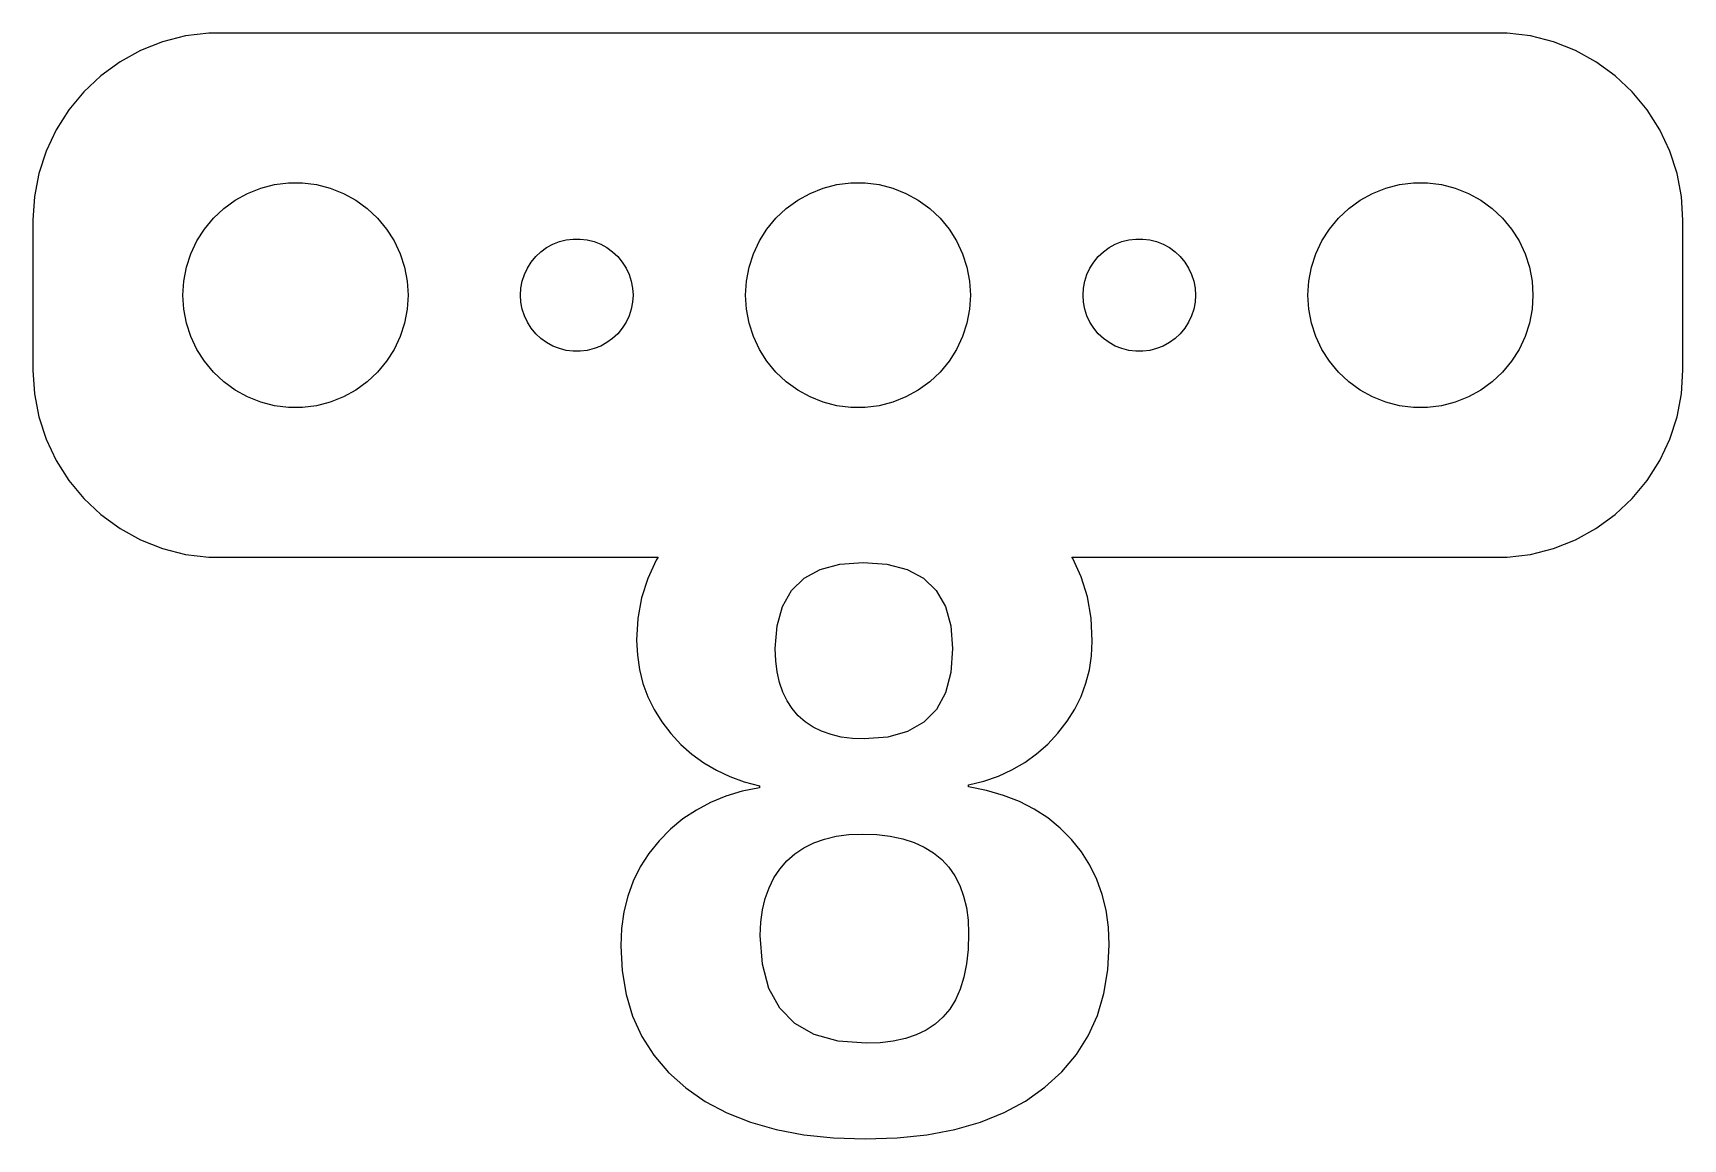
# Model space of a CAD drawing. Header units: metres. Extents: x -22 to 22, y -22.5 to 7.
import ezdxf

# ---------------------------------------------------------------- set-up
doc = ezdxf.new("R2010")
doc.units = ezdxf.units.M

msp = doc.modelspace()

# ---------------------------------------------------------------- linework, layer by layer
for p, q in [((-18.5451, 6.75528), (-19.1289, 6.52412)), ((-17.9369, 6.91142), (-18.5451, 6.75528)), ((-17.3139, 6.99013), (-17.9369, 6.91142)), ((17.3139, 6.99013), (-17.3139, 6.99013)), ((17.9369, 6.91142), (17.3139, 6.99013)), ((18.5451, 6.75528), (17.9369, 6.91142)), ((19.1289, 6.52412), (18.5451, 6.75528)), ((-19.6791, 6.22163), (-20.1871, 5.85255)), ((-19.1289, 6.52412), (-19.6791, 6.22163)), ((19.6791, 6.22163), (19.1289, 6.52412)), ((20.1871, 5.85255), (19.6791, 6.22163)), ((-20.1871, 5.85255), (-20.6448, 5.42273)), ((20.6448, 5.42273), (20.1871, 5.85255)), ((-20.6448, 5.42273), (-21.0451, 4.93892)), ((21.0451, 4.93892), (20.6448, 5.42273)), ((-21.0451, 4.93892), (-21.3815, 4.40877)), ((21.3815, 4.40877), (21.0451, 4.93892)), ((-21.3815, 4.40877), (-21.6489, 3.84062)), ((21.6489, 3.84062), (21.3815, 4.40877)), ((-21.6489, 3.84062), (-21.8429, 3.24344)), ((21.8429, 3.24344), (21.6489, 3.84062)), ((-21.8429, 3.24344), (-21.9606, 2.62666)), ((21.9606, 2.62666), (21.8429, 3.24344)), ((-16.6075, 2.53297), (-16.2773, 2.71448)), ((-16.2773, 2.71448), (-15.927, 2.85316)), ((-15.927, 2.85316), (-15.5621, 2.94685)), ((-15.5621, 2.94685), (-15.1884, 2.99408)), ((-15.1884, 2.99408), (-14.8116, 2.99408)), ((-14.8116, 2.99408), (-14.4379, 2.94685)), ((-14.4379, 2.94685), (-14.0729, 2.85316)), ((-14.0729, 2.85316), (-13.7227, 2.71448)), ((-13.7227, 2.71448), (-13.3925, 2.53297)), ((-1.60747, 2.53297), (-1.27733, 2.71448)), ((-1.27733, 2.71448), (-0.927048, 2.85316)), ((-0.927048, 2.85316), (-0.562134, 2.94685)), ((-0.562134, 2.94685), (-0.18837, 2.99408)), ((-0.18837, 2.99408), (0.18837, 2.99408)), ((0.18837, 2.99408), (0.562134, 2.94685)), ((0.562134, 2.94685), (0.927048, 2.85316)), ((0.927048, 2.85316), (1.27733, 2.71448)), ((1.27733, 2.71448), (1.60747, 2.53297)), ((13.3925, 2.53297), (13.7227, 2.71448)), ((13.7227, 2.71448), (14.0729, 2.85316)), ((14.0729, 2.85316), (14.4379, 2.94685)), ((14.4379, 2.94685), (14.8116, 2.99408)), ((14.8116, 2.99408), (15.1884, 2.99408)), ((15.1884, 2.99408), (15.5621, 2.94685)), ((15.5621, 2.94685), (15.927, 2.85316)), ((15.927, 2.85316), (16.2773, 2.71448)), ((16.2773, 2.71448), (16.6075, 2.53297)), ((-21.9606, 2.62666), (-22, 2)), ((-17.1869, 2.05363), (-16.9123, 2.31154)), ((-16.9123, 2.31154), (-16.6075, 2.53297)), ((-13.3925, 2.53297), (-13.0877, 2.31154)), ((-13.0877, 2.31154), (-12.8131, 2.05363)), ((-2.1869, 2.05363), (-1.91226, 2.31154)), ((-1.91226, 2.31154), (-1.60747, 2.53297)), ((1.60747, 2.53297), (1.91226, 2.31154)), ((1.91226, 2.31154), (2.1869, 2.05363)), ((12.8131, 2.05363), (13.0877, 2.31154)), ((13.0877, 2.31154), (13.3925, 2.53297)), ((16.6075, 2.53297), (16.9123, 2.31154)), ((16.9123, 2.31154), (17.1869, 2.05363)), ((22, 2), (21.9606, 2.62666)), ((-22, 2), (-22, -2)), ((-17.6289, 1.44525), (-17.427, 1.76335)), ((-17.427, 1.76335), (-17.1869, 2.05363)), ((-12.8131, 2.05363), (-12.5729, 1.76335)), ((-12.5729, 1.76335), (-12.3711, 1.44525)), ((-2.62891, 1.44525), (-2.42705, 1.76335)), ((-2.42705, 1.76335), (-2.1869, 2.05363)), ((2.1869, 2.05363), (2.42705, 1.76335)), ((2.42705, 1.76335), (2.62891, 1.44525)), ((12.3711, 1.44525), (12.5729, 1.76335)), ((12.5729, 1.76335), (12.8131, 2.05363)), ((17.1869, 2.05363), (17.427, 1.76335)), ((17.427, 1.76335), (17.6289, 1.44525)), ((22, -2), (22, 2)), ((-17.7893, 1.10437), (-17.6289, 1.44525)), ((-12.3711, 1.44525), (-12.2107, 1.10437)), ((-8.30373, 1.26648), (-8.13866, 1.35724)), ((-8.13866, 1.35724), (-7.96352, 1.42657)), ((-7.96352, 1.42657), (-7.78107, 1.47342)), ((-7.78107, 1.47342), (-7.59418, 1.49704)), ((-7.59418, 1.49704), (-7.40581, 1.49704)), ((-7.40581, 1.49704), (-7.21892, 1.47342)), ((-7.21892, 1.47342), (-7.03647, 1.42657)), ((-7.03647, 1.42657), (-6.86133, 1.35724)), ((-6.86133, 1.35724), (-6.69626, 1.26648)), ((-2.78932, 1.10437), (-2.62891, 1.44525)), ((2.62891, 1.44525), (2.78932, 1.10437)), ((6.69626, 1.26648), (6.86133, 1.35724)), ((6.86133, 1.35724), (7.03647, 1.42657)), ((7.03647, 1.42657), (7.21892, 1.47342)), ((7.21892, 1.47342), (7.40581, 1.49704)), ((7.40581, 1.49704), (7.59418, 1.49704)), ((7.59418, 1.49704), (7.78107, 1.47342)), ((7.78107, 1.47342), (7.96352, 1.42657)), ((7.96352, 1.42657), (8.13866, 1.35724)), ((8.13866, 1.35724), (8.30373, 1.26648)), ((12.2107, 1.10437), (12.3711, 1.44525)), ((17.6289, 1.44525), (17.7893, 1.10437)), ((-17.9057, 0.746063), (-17.7893, 1.10437)), ((-12.2107, 1.10437), (-12.0942, 0.746063)), ((-8.81445, 0.722626), (-8.71352, 0.881668)), ((-8.71352, 0.881668), (-8.59344, 1.02681)), ((-8.59344, 1.02681), (-8.45613, 1.15576)), ((-8.45613, 1.15576), (-8.30373, 1.26648)), ((-6.69626, 1.26648), (-6.54385, 1.15576)), ((-6.54385, 1.15576), (-6.40654, 1.02681)), ((-6.40654, 1.02681), (-6.28647, 0.881668)), ((-6.28647, 0.881668), (-6.18553, 0.722626)), ((-2.90575, 0.746063), (-2.78932, 1.10437)), ((2.78932, 1.10437), (2.90575, 0.746063)), ((6.18553, 0.722626), (6.28647, 0.881668)), ((6.28647, 0.881668), (6.40654, 1.02681)), ((6.40654, 1.02681), (6.54385, 1.15576)), ((6.54385, 1.15576), (6.69626, 1.26648)), ((8.30373, 1.26648), (8.45613, 1.15576)), ((8.45613, 1.15576), (8.59344, 1.02681)), ((8.59344, 1.02681), (8.71352, 0.881668)), ((8.71352, 0.881668), (8.81445, 0.722626)), ((12.0942, 0.746063), (12.2107, 1.10437)), ((17.7893, 1.10437), (17.9057, 0.746063)), ((-17.9763, 0.375992), (-17.9057, 0.746063)), ((-12.0942, 0.746063), (-12.0237, 0.375992)), ((-8.95287, 0.373032), (-8.89465, 0.552185)), ((-8.89465, 0.552185), (-8.81445, 0.722626)), ((-6.18553, 0.722626), (-6.10533, 0.552185)), ((-6.10533, 0.552185), (-6.04712, 0.373032)), ((-2.97633, 0.375992), (-2.90575, 0.746063)), ((2.90575, 0.746063), (2.97633, 0.375992)), ((6.04712, 0.373032), (6.10533, 0.552185)), ((6.10533, 0.552185), (6.18553, 0.722626)), ((8.81445, 0.722626), (8.89465, 0.552185)), ((8.89465, 0.552185), (8.95287, 0.373032)), ((12.0237, 0.375992), (12.0942, 0.746063)), ((17.9057, 0.746063), (17.9763, 0.375992)), ((-18, 0), (-17.9763, 0.375992)), ((-17.9763, -0.375992), (-18, 0)), ((-12.0237, 0.375992), (-12, 0)), ((-12, 0), (-12.0237, -0.375992)), ((-9, 0), (-8.98816, 0.187988)), ((-8.98816, -0.187988), (-9, 0)), ((-8.98816, 0.187988), (-8.95287, 0.373032)), ((-6.04712, 0.373032), (-6.01183, 0.187988)), ((-6.01183, 0.187988), (-6, 0)), ((-6, 0), (-6.01183, -0.187988)), ((-3, 0), (-2.97633, 0.375992)), ((-2.97633, -0.375992), (-3, 0)), ((2.97633, 0.375992), (3, 0)), ((3, 0), (2.97633, -0.375992)), ((6, 0), (6.01183, 0.187988)), ((6.01183, -0.187988), (6, 0)), ((6.01183, 0.187988), (6.04712, 0.373032)), ((8.95287, 0.373032), (8.98816, 0.187988)), ((8.98816, 0.187988), (9, 0)), ((9, 0), (8.98816, -0.187988)), ((12, 0), (12.0237, 0.375992)), ((12.0237, -0.375992), (12, 0)), ((17.9763, 0.375992), (18, 0)), ((18, 0), (17.9763, -0.375992)), ((-17.9057, -0.746063), (-17.9763, -0.375992)), ((-12.0237, -0.375992), (-12.0942, -0.746063)), ((-8.95287, -0.373032), (-8.98816, -0.187988)), ((-8.89465, -0.552185), (-8.95287, -0.373032)), ((-6.04712, -0.373032), (-6.10533, -0.552185)), ((-6.01183, -0.187988), (-6.04712, -0.373032)), ((-2.90575, -0.746063), (-2.97633, -0.375992)), ((2.97633, -0.375992), (2.90575, -0.746063)), ((6.04712, -0.373032), (6.01183, -0.187988)), ((6.10533, -0.552185), (6.04712, -0.373032)), ((8.95287, -0.373032), (8.89465, -0.552185)), ((8.98816, -0.187988), (8.95287, -0.373032)), ((12.0942, -0.746063), (12.0237, -0.375992)), ((17.9763, -0.375992), (17.9057, -0.746063)), ((-17.7893, -1.10437), (-17.9057, -0.746063)), ((-12.0942, -0.746063), (-12.2107, -1.10437)), ((-8.81445, -0.722626), (-8.89465, -0.552185)), ((-8.71352, -0.881668), (-8.81445, -0.722626)), ((-6.18553, -0.722626), (-6.28647, -0.881668)), ((-6.10533, -0.552185), (-6.18553, -0.722626)), ((-2.78932, -1.10437), (-2.90575, -0.746063)), ((2.90575, -0.746063), (2.78932, -1.10437)), ((6.18553, -0.722626), (6.10533, -0.552185)), ((6.28647, -0.881668), (6.18553, -0.722626)), ((8.81445, -0.722626), (8.71352, -0.881668)), ((8.89465, -0.552185), (8.81445, -0.722626)), ((12.2107, -1.10437), (12.0942, -0.746063)), ((17.9057, -0.746063), (17.7893, -1.10437)), ((-17.6289, -1.44525), (-17.7893, -1.10437)), ((-12.2107, -1.10437), (-12.3711, -1.44525)), ((-8.59344, -1.02681), (-8.71352, -0.881668)), ((-8.45613, -1.15576), (-8.59344, -1.02681)), ((-8.30373, -1.26648), (-8.45613, -1.15576)), ((-8.13866, -1.35724), (-8.30373, -1.26648)), ((-6.69626, -1.26648), (-6.86133, -1.35724)), ((-6.54385, -1.15576), (-6.69626, -1.26648)), ((-6.40654, -1.02681), (-6.54385, -1.15576)), ((-6.28647, -0.881668), (-6.40654, -1.02681)), ((-2.62891, -1.44525), (-2.78932, -1.10437)), ((2.78932, -1.10437), (2.62891, -1.44525)), ((6.40654, -1.02681), (6.28647, -0.881668)), ((6.54385, -1.15576), (6.40654, -1.02681)), ((6.69626, -1.26648), (6.54385, -1.15576)), ((6.86133, -1.35724), (6.69626, -1.26648)), ((8.30373, -1.26648), (8.13866, -1.35724)), ((8.45613, -1.15576), (8.30373, -1.26648)), ((8.59344, -1.02681), (8.45613, -1.15576)), ((8.71352, -0.881668), (8.59344, -1.02681)), ((12.3711, -1.44525), (12.2107, -1.10437)), ((17.7893, -1.10437), (17.6289, -1.44525)), ((-17.427, -1.76335), (-17.6289, -1.44525)), ((-12.3711, -1.44525), (-12.5729, -1.76335)), ((-7.96352, -1.42657), (-8.13866, -1.35724)), ((-7.78107, -1.47342), (-7.96352, -1.42657)), ((-7.59418, -1.49704), (-7.78107, -1.47342)), ((-7.40581, -1.49704), (-7.59418, -1.49704)), ((-7.21892, -1.47342), (-7.40581, -1.49704)), ((-7.03647, -1.42657), (-7.21892, -1.47342)), ((-6.86133, -1.35724), (-7.03647, -1.42657)), ((-2.42705, -1.76335), (-2.62891, -1.44525)), ((2.62891, -1.44525), (2.42705, -1.76335)), ((7.03647, -1.42657), (6.86133, -1.35724)), ((7.21892, -1.47342), (7.03647, -1.42657)), ((7.40581, -1.49704), (7.21892, -1.47342)), ((7.59418, -1.49704), (7.40581, -1.49704)), ((7.78107, -1.47342), (7.59418, -1.49704)), ((7.96352, -1.42657), (7.78107, -1.47342)), ((8.13866, -1.35724), (7.96352, -1.42657)), ((12.5729, -1.76335), (12.3711, -1.44525)), ((17.6289, -1.44525), (17.427, -1.76335)), ((-22, -2), (-21.9606, -2.62666)), ((-17.1869, -2.05363), (-17.427, -1.76335)), ((-16.9123, -2.31154), (-17.1869, -2.05363)), ((-12.8131, -2.05363), (-13.0877, -2.31154)), ((-12.5729, -1.76335), (-12.8131, -2.05363)), ((-2.1869, -2.05363), (-2.42705, -1.76335)), ((-1.91226, -2.31154), (-2.1869, -2.05363)), ((2.1869, -2.05363), (1.91226, -2.31154)), ((2.42705, -1.76335), (2.1869, -2.05363)), ((12.8131, -2.05363), (12.5729, -1.76335)), ((13.0877, -2.31154), (12.8131, -2.05363)), ((17.1869, -2.05363), (16.9123, -2.31154)), ((17.427, -1.76335), (17.1869, -2.05363)), ((21.9606, -2.62666), (22, -2)), ((-21.9606, -2.62666), (-21.8429, -3.24344)), ((-16.6075, -2.53297), (-16.9123, -2.31154)), ((-16.2773, -2.71448), (-16.6075, -2.53297)), ((-13.3925, -2.53297), (-13.7227, -2.71448)), ((-13.0877, -2.31154), (-13.3925, -2.53297)), ((-1.60747, -2.53297), (-1.91226, -2.31154)), ((-1.27733, -2.71448), (-1.60747, -2.53297)), ((1.60747, -2.53297), (1.27733, -2.71448)), ((1.91226, -2.31154), (1.60747, -2.53297)), ((13.3925, -2.53297), (13.0877, -2.31154)), ((13.7227, -2.71448), (13.3925, -2.53297)), ((16.6075, -2.53297), (16.2773, -2.71448)), ((16.9123, -2.31154), (16.6075, -2.53297)), ((21.8429, -3.24344), (21.9606, -2.62666)), ((-15.927, -2.85316), (-16.2773, -2.71448)), ((-15.5621, -2.94685), (-15.927, -2.85316)), ((-15.1884, -2.99408), (-15.5621, -2.94685)), ((-14.8116, -2.99408), (-15.1884, -2.99408)), ((-14.4379, -2.94685), (-14.8116, -2.99408)), ((-14.0729, -2.85316), (-14.4379, -2.94685)), ((-13.7227, -2.71448), (-14.0729, -2.85316)), ((-0.927048, -2.85316), (-1.27733, -2.71448)), ((-0.562134, -2.94685), (-0.927048, -2.85316)), ((-0.18837, -2.99408), (-0.562134, -2.94685)), ((0.18837, -2.99408), (-0.18837, -2.99408)), ((0.562134, -2.94685), (0.18837, -2.99408)), ((0.927048, -2.85316), (0.562134, -2.94685)), ((1.27733, -2.71448), (0.927048, -2.85316)), ((14.0729, -2.85316), (13.7227, -2.71448)), ((14.4379, -2.94685), (14.0729, -2.85316)), ((14.8116, -2.99408), (14.4379, -2.94685)), ((15.1884, -2.99408), (14.8116, -2.99408)), ((15.5621, -2.94685), (15.1884, -2.99408)), ((15.927, -2.85316), (15.5621, -2.94685)), ((16.2773, -2.71448), (15.927, -2.85316)), ((-21.8429, -3.24344), (-21.6489, -3.84062)), ((21.6489, -3.84062), (21.8429, -3.24344)), ((-21.6489, -3.84062), (-21.3815, -4.40877)), ((21.3815, -4.40877), (21.6489, -3.84062)), ((-21.3815, -4.40877), (-21.0451, -4.93892)), ((21.0451, -4.93892), (21.3815, -4.40877)), ((-21.0451, -4.93892), (-20.6448, -5.42273)), ((20.6448, -5.42273), (21.0451, -4.93892)), ((-20.6448, -5.42273), (-20.1871, -5.85255)), ((20.1871, -5.85255), (20.6448, -5.42273)), ((-20.1871, -5.85255), (-19.6791, -6.22163)), ((19.6791, -6.22163), (20.1871, -5.85255)), ((-19.6791, -6.22163), (-19.1289, -6.52412)), ((-19.1289, -6.52412), (-18.5451, -6.75528)), ((18.5451, -6.75528), (19.1289, -6.52412)), ((19.1289, -6.52412), (19.6791, -6.22163)), ((-18.5451, -6.75528), (-17.9369, -6.91142)), ((-17.9369, -6.91142), (-17.3139, -6.99013)), ((-17.3139, -6.99013), (-5.32588, -6.99013)), ((-5.32588, -6.99013), (-5.37906, -7.07047)), ((5.72765, -7.0248), (5.70505, -6.99013)), ((5.70505, -6.99013), (17.3139, -6.99013)), ((5.95497, -7.51437), (5.72765, -7.0248)), ((17.3139, -6.99013), (17.9369, -6.91142)), ((17.9369, -6.91142), (18.5451, -6.75528)), ((-5.37906, -7.07047), (-5.60823, -7.55087)), ((-1.43925, -7.55038), (-1.00858, -7.31636)), ((-1.00858, -7.31636), (-0.482193, -7.17593)), ((-0.482193, -7.17593), (0.139877, -7.12914)), ((0.139877, -7.12914), (0.772293, -7.17593)), ((0.772293, -7.17593), (1.30742, -7.31636)), ((1.30742, -7.31636), (1.74525, -7.55038)), ((-5.60823, -7.55087), (-5.77191, -8.06651)), ((-2.01349, -8.29929), (-1.77423, -7.87802)), ((-1.77423, -7.87802), (-1.43925, -7.55038)), ((1.74525, -7.55038), (2.08578, -7.87802)), ((2.08578, -7.87802), (2.32903, -8.29929)), ((6.11734, -8.04497), (5.95497, -7.51437)), ((-5.77191, -8.06651), (-5.87013, -8.61742)), ((-2.15704, -8.81415), (-2.01349, -8.29929)), ((2.32903, -8.29929), (2.47496, -8.81415)), ((6.21477, -8.61658), (6.11734, -8.04497)), ((-5.87013, -8.61742), (-5.90286, -9.20355)), ((6.24724, -9.2292), (6.21477, -8.61658)), ((-5.90286, -9.20355), (-5.88434, -9.60138)), ((-2.2049, -9.42262), (-2.15704, -8.81415)), ((2.47496, -8.81415), (2.52362, -9.42262)), ((6.22856, -9.61363), (6.24724, -9.2292)), ((-5.88434, -9.60138), (-5.82872, -9.985)), ((-2.19241, -9.74626), (-2.2049, -9.42262)), ((2.52362, -9.42262), (2.47549, -10.0618)), ((6.17255, -9.98648), (6.22856, -9.61363)), ((-5.82872, -9.985), (-5.73602, -10.3544)), ((-2.15494, -10.0473), (-2.19241, -9.74626)), ((-2.0925, -10.3257), (-2.15494, -10.0473)), ((2.47549, -10.0618), (2.33113, -10.6026)), ((6.07921, -10.3478), (6.17255, -9.98648)), ((-5.73602, -10.3544), (-5.60625, -10.7097)), ((-2.00507, -10.5815), (-2.0925, -10.3257)), ((5.9485, -10.6975), (6.07921, -10.3478)), ((-5.60625, -10.7097), (-5.43941, -11.0507)), ((-1.89265, -10.8148), (-2.00507, -10.5815)), ((-1.75528, -11.0254), (-1.89265, -10.8148)), ((2.33113, -10.6026), (2.09053, -11.0452)), ((5.78047, -11.0357), (5.9485, -10.6975)), ((-5.43941, -11.0507), (-5.23549, -11.3776)), ((-5.23549, -11.3776), (-4.99448, -11.6903)), ((-1.59291, -11.2134), (-1.75528, -11.0254)), ((-1.40715, -11.3775), (-1.59291, -11.2134)), ((-1.19955, -11.5163), (-1.40715, -11.3775)), ((1.75369, -11.3893), (1.3206, -11.6351)), ((2.09053, -11.0452), (1.75369, -11.3893)), ((5.33238, -11.6774), (5.5751, -11.3623)), ((5.5751, -11.3623), (5.78047, -11.0357)), ((-4.99448, -11.6903), (-4.72377, -11.9805)), ((-0.970139, -11.6299), (-1.19955, -11.5163)), ((-0.718903, -11.7182), (-0.970139, -11.6299)), ((-0.445847, -11.7813), (-0.718903, -11.7182)), ((-0.15097, -11.8192), (-0.445847, -11.7813)), ((0.16571, -11.8318), (-0.15097, -11.8192)), ((0.791275, -11.7827), (0.16571, -11.8318)), ((1.3206, -11.6351), (0.791275, -11.7827)), ((5.05969, -11.9705), (5.33238, -11.6774)), ((-4.72377, -11.9805), (-4.43069, -12.2403)), ((-4.43069, -12.2403), (-4.11528, -12.4696)), ((4.4465, -12.4606), (4.7644, -12.2316)), ((4.7644, -12.2316), (5.05969, -11.9705)), ((-4.11528, -12.4696), (-3.77751, -12.6684)), ((-3.77751, -12.6684), (-3.4174, -12.8366)), ((3.74287, -12.8225), (4.10599, -12.6576)), ((4.10599, -12.6576), (4.4465, -12.4606)), ((-3.4174, -12.8366), (-3.03494, -12.9744)), ((-2.63013, -13.1333), (-3.08856, -13.2285)), ((-3.03494, -12.9744), (-2.63013, -13.0816)), ((-2.63013, -13.0816), (-2.63013, -13.1333)), ((2.94884, -13.056), (3.35716, -12.9553)), ((2.94884, -13.1075), (2.94884, -13.056)), ((3.43079, -13.2056), (2.94884, -13.1075)), ((3.35716, -12.9553), (3.74287, -12.8225)), ((-3.92894, -13.5261), (-4.31087, -13.7286)), ((-3.5215, -13.3595), (-3.92894, -13.5261)), ((-3.08856, -13.2285), (-3.5215, -13.3595)), ((3.88275, -13.3378), (3.43079, -13.2056)), ((4.30475, -13.5043), (3.88275, -13.3378)), ((4.69678, -13.7049), (4.30475, -13.5043)), ((-4.66728, -13.9668), (-4.9982, -14.2408)), ((-4.31087, -13.7286), (-4.66728, -13.9668)), ((5.05882, -13.9398), (4.69678, -13.7049)), ((5.3909, -14.2088), (5.05882, -13.9398)), ((-4.9982, -14.2408), (-5.3036, -14.5505)), ((-1.17946, -14.6037), (-0.892319, -14.5016)), ((-0.892319, -14.5016), (-0.580994, -14.4286)), ((-0.580994, -14.4286), (-0.245468, -14.3848)), ((-0.245468, -14.3848), (0.114227, -14.3702)), ((0.114227, -14.3702), (0.501389, -14.384)), ((0.501389, -14.384), (0.860428, -14.4254)), ((0.860428, -14.4254), (1.19133, -14.4945)), ((1.19133, -14.4945), (1.49411, -14.5911)), ((5.69301, -14.512), (5.3909, -14.2088)), ((5.95967, -14.8438), (5.69301, -14.512)), ((-5.57536, -14.8884), (-5.8053, -15.2468)), ((-5.3036, -14.5505), (-5.57536, -14.8884)), ((-1.89577, -15.0854), (-1.68118, -14.8956)), ((-1.68118, -14.8956), (-1.44243, -14.7351)), ((-1.44243, -14.7351), (-1.17946, -14.6037)), ((1.49411, -14.5911), (1.76875, -14.7153)), ((1.76875, -14.7153), (2.01527, -14.8672)), ((2.01527, -14.8672), (2.23367, -15.0466)), ((6.1853, -15.1987), (5.95967, -14.8438)), ((-5.8053, -15.2468), (-5.99344, -15.6257)), ((-2.24289, -15.5397), (-2.08379, -15.3011)), ((-2.08379, -15.3011), (-1.89577, -15.0854)), ((2.23367, -15.0466), (2.42342, -15.2526)), ((2.42342, -15.2526), (2.58395, -15.4841)), ((6.3699, -15.5768), (6.1853, -15.1987)), ((-5.99344, -15.6257), (-6.13977, -16.0251)), ((-2.4743, -16.0855), (-2.37306, -15.8012)), ((-2.37306, -15.8012), (-2.24289, -15.5397)), ((2.58395, -15.4841), (2.71532, -15.7412)), ((2.71532, -15.7412), (2.81747, -16.0237)), ((6.51349, -15.9781), (6.3699, -15.5768)), ((-6.13977, -16.0251), (-6.24428, -16.445)), ((-2.54662, -16.3927), (-2.4743, -16.0855)), ((2.81747, -16.0237), (2.89046, -16.3317)), ((6.61606, -16.4025), (6.51349, -15.9781)), ((-6.24428, -16.445), (-6.30699, -16.8854)), ((-2.59001, -16.7228), (-2.54662, -16.3927)), ((2.89046, -16.3317), (2.93423, -16.6653)), ((2.93423, -16.6653), (2.94884, -17.0243)), ((6.6776, -16.85), (6.61606, -16.4025)), ((-6.30699, -16.8854), (-6.3279, -17.3464)), ((-2.60448, -17.0758), (-2.59001, -16.7228)), ((-2.54689, -17.8381), (-2.60448, -17.0758)), ((2.94884, -17.0243), (2.93489, -17.4453)), ((6.6981, -17.3207), (6.6776, -16.85)), ((-6.3279, -17.3464), (-6.29254, -18.0169)), ((2.93489, -17.4453), (2.89308, -17.8321)), ((6.66313, -17.9915), (6.6981, -17.3207)), ((-6.29254, -18.0169), (-6.18645, -18.6443)), ((-2.37413, -18.4831), (-2.54689, -17.8381)), ((2.89308, -17.8321), (2.82338, -18.1848)), ((6.55821, -18.6196), (6.66313, -17.9915)), ((2.82338, -18.1848), (2.7258, -18.5032)), ((-6.18645, -18.6443), (-6.00963, -19.2286)), ((-2.0862, -19.0108), (-2.37413, -18.4831)), ((2.60034, -18.7875), (2.44701, -19.0375)), ((2.7258, -18.5032), (2.60034, -18.7875)), ((6.38336, -19.2052), (6.55821, -18.6196)), ((-6.00963, -19.2286), (-5.76208, -19.7697)), ((-1.68311, -19.4213), (-2.0862, -19.0108)), ((2.26578, -19.2534), (2.05675, -19.438)), ((2.44701, -19.0375), (2.26578, -19.2534)), ((6.13857, -19.7481), (6.38336, -19.2052)), ((-5.76208, -19.7697), (-5.44382, -20.2677)), ((-1.16483, -19.7145), (-1.68311, -19.4213)), ((-0.531387, -19.8904), (-1.16483, -19.7145)), ((1.55505, -19.7219), (1.26241, -19.8212)), ((1.81984, -19.5941), (1.55505, -19.7219)), ((2.05675, -19.438), (1.81984, -19.5941)), ((5.82381, -20.2485), (6.13857, -19.7481)), ((0.217209, -19.949), (-0.531387, -19.8904)), ((0.593475, -19.9348), (0.217209, -19.949)), ((0.941879, -19.8922), (0.593475, -19.9348)), ((1.26241, -19.8212), (0.941879, -19.8922)), ((-5.44382, -20.2677), (-5.05482, -20.7226)), ((5.43913, -20.7063), (5.82381, -20.2485)), ((-5.05482, -20.7226), (-4.59509, -21.1344)), ((4.9845, -21.1215), (5.43913, -20.7063)), ((-4.59509, -21.1344), (-4.07301, -21.4967)), ((-4.07301, -21.4967), (-3.49701, -21.8033)), ((3.8938, -21.7967), (4.46703, -21.4873)), ((4.46703, -21.4873), (4.9845, -21.1215)), ((-3.49701, -21.8033), (-2.86711, -22.0542)), ((3.26485, -22.05), (3.8938, -21.7967)), ((-2.86711, -22.0542), (-2.18329, -22.2493)), ((-2.18329, -22.2493), (-1.44557, -22.3886)), ((-1.44557, -22.3886), (-0.653961, -22.4723)), ((1.04349, -22.472), (1.83969, -22.3876)), ((1.83969, -22.3876), (2.58014, -22.2469)), ((2.58014, -22.2469), (3.26485, -22.05)), ((-0.653961, -22.4723), (0.191559, -22.5001)), ((0.191559, -22.5001), (1.04349, -22.472))]:
    msp.add_line(p, q)

doc.saveas('drawing.dxf')
